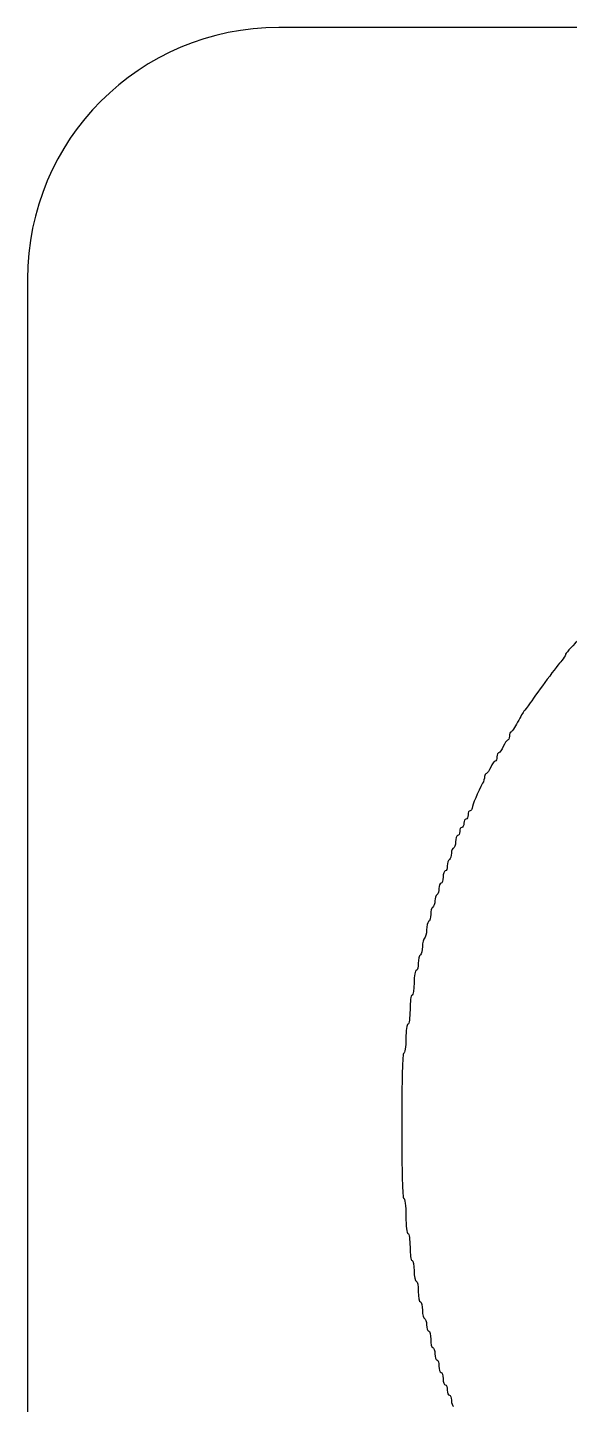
# Model space of a CAD drawing. Extents: x 6 to 284, y 8 to 195.
# Drawn here: x 5.7 to 27.3, y 138.3 to 193.1 of the extents above; entities that cross this region are included whole.
import ezdxf

# ---------------------------------------------------------------- set-up
doc = ezdxf.new("R2010")
doc.units = 0
doc.layers.add('Layer_1', color=7, linetype='CONTINUOUS')

msp = doc.modelspace()

# ---------------------------------------------------------------- linework, layer by layer
at = {"layer": 'Layer_1', "color": 1}
for points in [[(85.585543, 193.085556), (15.718455, 193.085556), (15.718455, 193.085556)], [(5.718307, 183.085408), (5.718307, 113.21777)]]:
    msp.add_lwpolyline(points, dxfattribs=at)
msp.add_open_spline([(15.718455, 193.085556), (10.178455, 193.085556), (5.718307, 188.62541), (5.718307, 183.085408)], degree=3, dxfattribs=at)
at = {"layer": 'Layer_1', "color": 7}
for points in [[(27.614783, 168.698138), (27.342808, 168.431181), (27.120343, 168.180153), (27.120343, 168.140859)], [(27.120343, 168.140859), (27.120343, 168.101568), (27.055191, 167.997775), (26.975373, 167.9099)], [(26.975373, 167.9099), (26.815613, 167.734039), (26.028882, 166.680193), (25.718051, 166.225386)], [(25.718051, 166.225386), (25.609624, 166.066732), (25.499799, 165.918421), (25.473863, 165.895759)], [(25.22306, 165.463056), (25.110925, 165.24774), (24.990895, 165.071692), (24.956823, 165.071692)], [(25.473863, 165.895759), (25.447901, 165.873096), (25.335195, 165.678371), (25.22306, 165.463056)], [(24.895087, 164.90688), (24.895087, 164.816216), (24.86271, 164.742065), (24.822878, 164.742065)], [(24.956823, 165.071692), (24.922728, 165.071692), (24.895087, 164.997538), (24.895087, 164.90688)], [(24.647591, 164.49457), (24.591259, 164.358582), (24.51268, 164.247076), (24.472856, 164.247076)], [(24.822878, 164.742065), (24.783048, 164.742065), (24.703914, 164.630559), (24.647591, 164.49457)], [(24.327886, 163.917449), (24.288051, 163.917449), (24.209474, 163.806493), (24.153151, 163.670504)], [(24.400647, 164.082261), (24.400647, 163.991603), (24.367716, 163.917449), (24.327886, 163.917449)], [(24.472856, 164.247076), (24.433023, 164.247076), (24.400647, 164.172919), (24.400647, 164.082261)], [(23.906207, 163.298434), (23.906207, 163.229825), (23.870508, 163.109254), (23.826832, 163.030543)], [(23.978416, 163.423007), (23.938583, 163.423007), (23.906207, 163.367042), (23.906207, 163.298434)], [(24.153151, 163.670504), (24.096817, 163.53451), (24.01824, 163.423007), (23.978416, 163.423007)], [(23.826832, 163.030543), (23.647832, 162.707875), (23.411766, 162.148858), (23.411766, 162.047726)], [(23.164271, 161.610062), (23.118943, 161.610062), (23.081588, 161.535905), (23.081588, 161.445247)], [(23.246953, 161.774874), (23.246953, 161.684213), (23.209601, 161.610062), (23.164271, 161.610062)], [(23.329084, 161.939686), (23.283756, 161.939686), (23.246953, 161.865532), (23.246953, 161.774874)], [(23.411766, 162.047726), (23.411766, 161.988248), (23.374415, 161.939686), (23.329084, 161.939686)], [(22.916775, 161.11562), (22.916775, 161.024959), (22.879975, 160.950808), (22.834644, 160.950808)], [(22.999458, 161.280435), (22.95413, 161.280435), (22.916775, 161.206281), (22.916775, 161.11562)], [(23.081588, 161.445247), (23.081588, 161.354589), (23.044788, 161.280435), (22.999458, 161.280435)], [(22.669831, 160.456368), (22.624503, 160.456368), (22.587148, 160.365823), (22.587148, 160.255175)], [(22.751962, 160.703313), (22.751962, 160.567324), (22.715161, 160.456368), (22.669831, 160.456368)], [(22.834644, 160.950808), (22.789313, 160.950808), (22.751962, 160.839302), (22.751962, 160.703313)], [(22.505018, 160.002716), (22.459687, 159.974703), (22.422335, 159.861461), (22.422335, 159.750813)], [(22.587148, 160.255175), (22.587148, 160.144524), (22.550345, 160.030741), (22.505018, 160.002716)], [(22.340204, 159.549619), (22.294873, 159.549619), (22.257522, 159.438111), (22.257522, 159.302122)], [(22.422335, 159.750813), (22.422335, 159.640162), (22.385532, 159.549619), (22.340204, 159.549619)], [(22.092708, 158.853984), (22.092708, 158.743336), (22.055905, 158.629552), (22.010577, 158.601528)], [(22.175391, 159.055177), (22.13006, 159.055177), (22.092708, 158.964632), (22.092708, 158.853984)], [(22.257522, 159.302122), (22.257522, 159.166133), (22.220721, 159.055177), (22.175391, 159.055177)], [(21.927895, 158.354583), (21.927895, 158.246611), (21.891094, 158.135113), (21.845764, 158.107089)], [(22.010577, 158.601528), (21.965247, 158.573509), (21.927895, 158.462559), (21.927895, 158.354583)], [(21.763082, 157.818801), (21.763082, 157.688166), (21.726281, 157.558542), (21.680951, 157.530517)], [(21.845764, 158.107089), (21.800433, 158.079072), (21.763082, 157.949442), (21.763082, 157.818801)], [(21.598268, 157.20089), (21.598268, 157.047587), (21.56147, 156.898737), (21.516137, 156.870713)], [(21.680951, 157.530517), (21.63562, 157.502504), (21.598268, 157.354193), (21.598268, 157.20089)], [(21.516137, 156.870713), (21.470809, 156.842699), (21.433455, 156.694391), (21.433455, 156.541085)], [(21.351324, 156.211458), (21.305996, 156.183445), (21.268641, 156.032848), (21.268641, 155.87687)], [(21.433455, 156.541085), (21.433455, 156.387785), (21.396654, 156.239483), (21.351324, 156.211458)], [(21.18651, 155.593547), (21.140723, 155.593547), (21.103828, 155.373828), (21.103828, 155.099105)], [(21.268641, 155.87687), (21.268641, 155.720888), (21.231841, 155.593547), (21.18651, 155.593547)], [(21.103828, 155.099105), (21.103828, 154.824378), (21.066931, 154.604666), (21.021146, 154.604666)], [(21.021146, 154.604666), (20.974049, 154.604666), (20.939015, 154.357216), (20.939015, 154.027544)], [(20.939015, 154.027544), (20.939015, 153.697874), (20.90343, 153.450422), (20.856333, 153.450422)], [(20.856333, 153.450422), (20.809238, 153.450422), (20.774201, 153.20352), (20.774201, 152.87385)], [(20.774201, 152.87385), (20.774201, 152.544178), (20.738616, 152.296728), (20.691519, 152.296728)], [(20.691519, 152.296728), (20.638145, 152.296728), (20.609388, 151.28035), (20.609388, 149.412217)], [(20.609388, 149.412217), (20.609388, 147.544087), (20.638145, 146.527708), (20.691519, 146.527708)], [(20.691519, 146.527708), (20.739999, 146.527708), (20.774201, 146.239201), (20.774201, 145.827114)], [(20.774201, 145.827114), (20.774201, 145.415027), (20.807852, 145.12652), (20.856333, 145.12652)], [(20.856333, 145.12652), (20.902826, 145.12652), (20.939015, 144.892936), (20.939015, 144.590738)], [(20.939015, 144.590738), (20.939015, 144.288537), (20.974653, 144.054956), (21.021146, 144.054956)], [(21.021146, 144.054956), (21.066474, 144.054956), (21.103828, 143.869296), (21.103828, 143.642647)], [(21.103828, 143.642647), (21.103828, 143.415999), (21.141183, 143.23089), (21.18651, 143.23089)], [(21.18651, 143.23089), (21.231841, 143.23089), (21.268641, 143.04523), (21.268641, 142.81858)], [(21.268641, 142.81858), (21.268641, 142.59193), (21.305996, 142.406824), (21.351324, 142.406824)], [(21.351324, 142.406824), (21.396654, 142.406824), (21.433455, 142.258516), (21.433455, 142.077197)], [(21.433455, 142.077197), (21.433455, 141.895877), (21.470809, 141.747569), (21.516137, 141.747569)], [(21.516137, 141.747569), (21.56147, 141.747569), (21.598268, 141.636063), (21.598268, 141.500075)], [(21.598268, 141.500075), (21.598268, 141.364083), (21.63562, 141.252577), (21.680951, 141.252577)], [(21.680951, 141.252577), (21.726281, 141.252577), (21.763082, 141.104272), (21.763082, 140.922953)], [(21.763082, 140.922953), (21.763082, 140.741633), (21.800433, 140.593326), (21.845764, 140.593326)], [(21.845764, 140.593326), (21.891094, 140.593326), (21.927895, 140.48237), (21.927895, 140.346381)], [(21.927895, 140.346381), (21.927895, 140.210392), (21.965247, 140.098884), (22.010577, 140.098884)], [(22.010577, 140.098884), (22.055905, 140.098884), (22.092708, 139.987928), (22.092708, 139.851939)], [(22.092708, 139.851939), (22.092708, 139.715953), (22.13006, 139.604444), (22.175391, 139.604444)], [(22.175391, 139.604444), (22.220721, 139.604444), (22.257522, 139.492941), (22.257522, 139.35695)], [(22.257522, 139.35695), (22.257522, 139.220961), (22.294873, 139.110005), (22.340204, 139.110005)], [(22.340204, 139.110005), (22.385532, 139.110005), (22.422335, 139.017171), (22.422335, 138.90385)], [(22.422335, 138.90385), (22.422335, 138.790524), (22.459687, 138.697695), (22.505018, 138.697695)], [(22.505018, 138.697695), (22.550345, 138.697695), (22.587148, 138.607156), (22.587148, 138.496502)], [(22.587148, 138.496502), (22.587148, 138.385857), (22.624503, 138.272621), (22.669831, 138.244596)]]:
    msp.add_open_spline(points, degree=3, dxfattribs=at)

doc.saveas('drawing.dxf')
